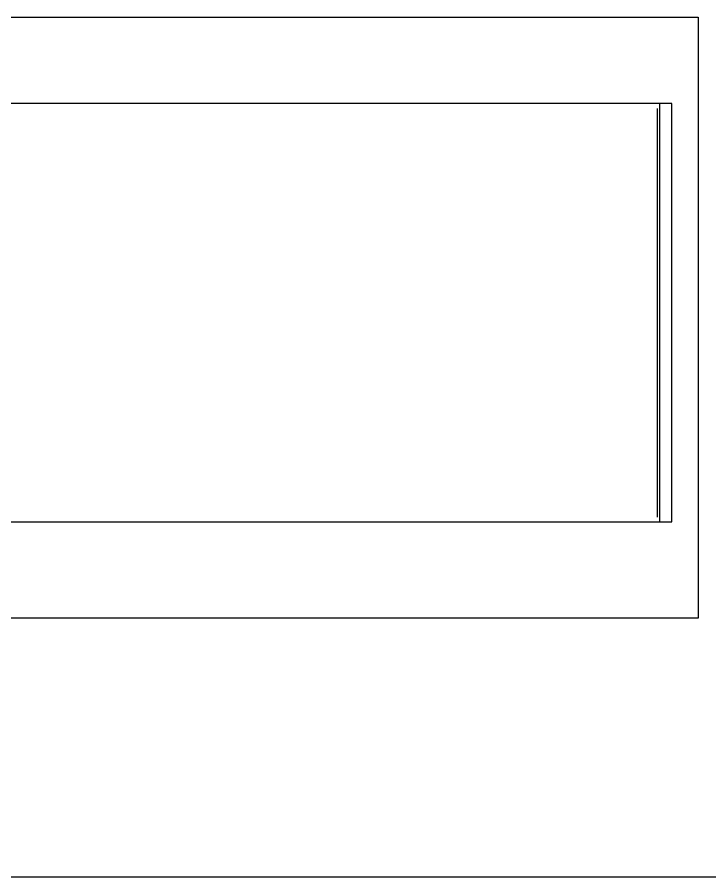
# Model space of a CAD drawing. Extents: x 152195838 to 160350639, y 364657247 to 370318102.
# Drawn here: x 157576113 to 157578995, y 365005032 to 365008607 of the extents above; entities that cross this region are included whole.
import ezdxf

# ---------------------------------------------------------------- set-up
doc = ezdxf.new("R2010")
doc.units = 0
doc.header["$MEASUREMENT"] = 0
doc.layers.add('4A.TEC 주차 확장형', color=8, linetype='CONTINUOUS')
doc.layers.add('DEFPOINT', color=135, linetype='CONTINUOUS', plot=False)

# ---------------------------------------------------------------- blocks, each defined once
blk = doc.blocks.new('3.5t p')
at = {"layer": '4A.TEC 주차 확장형', "color": 252, "linetype": 'Continuous', "ltscale": 0.8}
for p, q in [((831793.1, 168093.3), (830053.3, 168093.3)), ((830053.3, 168042.7), (831793.1, 168042.7)), ((830073.2, 168032.7), (831773.2, 168032.7))]:
    blk.add_line(p, q, dxfattribs=at)
for points in [[(832194, 161703.9), (829694, 161703.9), (829694, 168203.9), (832194, 168203.9), (832194, 161703.9)], [(830053.3, 168094), (830053, 163301.8), (831792.7, 163301.8), (831793.1, 168094)]]:
    blk.add_lwpolyline(points, dxfattribs=at)
blk = doc.blocks.new('A$C111325cc')
at = {"layer": 'DEFPOINT'}
blk.add_line((0, 108063.2), (324968.6, 108063.2), dxfattribs=at)

msp = doc.modelspace()

# ---------------------------------------------------------------- block references
at = {"layer": '4A.TEC 주차 확장형', "color": 252, "rotation": 270}
msp.add_blockref('3.5t p', (157410743.1431, 365838300.9194), dxfattribs=at)
at = {"layer": 'DEFPOINT'}
msp.add_blockref('A$C111325cc', (157443670.7413, 364896968.7328), dxfattribs=at)

doc.saveas('drawing.dxf')
